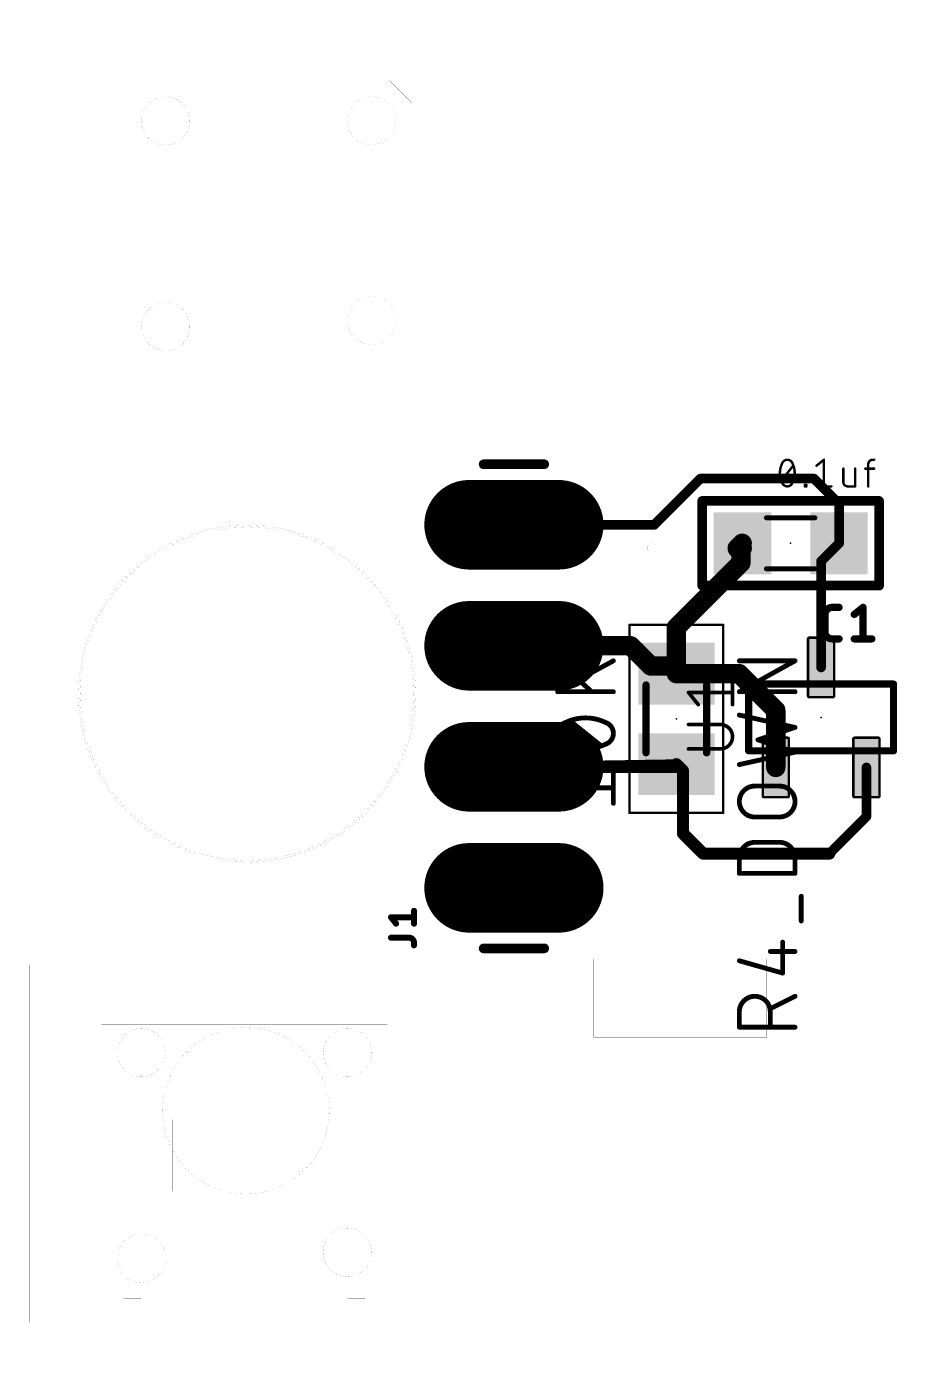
# Model space of a CAD drawing. Extents: x -0.1 to 27.9, y 0.2 to 28.2.
# Drawn here: x 9.27 to 27.88, y 0.21 to 28.22 of the extents above; entities that cross this region are included whole.
import ezdxf

# ---------------------------------------------------------------- set-up
doc = ezdxf.new("R2010")
doc.units = 0
for name, color, linetype in [('1', 12, 'CONTINUOUS'), ('17', 110, 'CONTINUOUS'), ('20', 31, 'CONTINUOUS'), ('21', 253, 'CONTINUOUS'), ('23', 53, 'CONTINUOUS'), ('25', 253, 'CONTINUOUS'), ('27', 253, 'CONTINUOUS'), ('39', 12, 'CONTINUOUS'), ('48', 253, 'CONTINUOUS'), ('51', 253, 'CONTINUOUS')]:
    doc.layers.add(name, color=color, linetype=linetype)

# ---------------------------------------------------------------- blocks, each defined once
blk = doc.blocks.new('RECT')
blk.add_solid([(-0.5, -0.5), (0.5, -0.5), (-0.5, 0.5), (0.5, 0.5)])
blk = doc.blocks.new('LONGP100')
at = {"const_width": 1}
blk.add_lwpolyline([(-0.5, 0), (0.5, 0)], dxfattribs=at)
at = {"const_width": 0.5}
for points in [[(-0.5, 0.25, 1), (-0.5, -0.25)], [(0.5, -0.25, 1), (0.5, 0.25)]]:
    blk.add_lwpolyline(points, format="xyb", dxfattribs=at)
blk = doc.blocks.new('RECT208000X96000R17')
at = {"const_width": 0.051}
blk.add_lwpolyline([(0.6245, -0.249), (0.6245, 0.249, 0.4142), (0.599, 0.2745), (-0.599, 0.2745, 0.4142), (-0.6245, 0.249), (-0.6245, -0.249, 0.4142), (-0.599, -0.2745), (0.599, -0.2745, 0.4142)], format="xyb", close=True, dxfattribs=at)
blk.add_solid([(-0.6118, -0.2618), (0.6118, -0.2618), (-0.6118, 0.2618), (0.6118, 0.2618)])

msp = doc.modelspace()

# ---------------------------------------------------------------- linework, layer by layer
at = {"layer": '1'}
for points, const_width in [([(22.429, 17.766), (23.397, 18.734)], 0.2032), ([(23.397, 18.734), (25.781, 18.734)], 0.2032), ([(25.781, 18.734), (26.305, 18.21)], 0.2032), ([(26.305, 18.21), (26.305, 17.378)], 0.2032), ([(19.485, 17.766), (22.429, 17.766)], 0.2032), ([(24.273, 17.378), (24.168, 17.273)], 0.4064), ([(24.245, 17.245), (24.273, 17.273)], 0.4064), ([(24.245, 16.965), (24.245, 17.245)], 0.4064), ([(24.273, 17.273), (24.273, 17.378)], 0.2032), ([(25.928, 17.001), (26.305, 17.378)], 0.2032), ([(24.245, 16.965), (22.892, 15.612)], 0.4064), ([(25.928, 14.773), (25.928, 17.001)], 0.2032), ([(22.892, 14.642), (22.892, 15.612)], 0.4064), ([(19.485, 15.226), (19.496, 15.226)], 0.4064), ([(19.485, 15.226), (21.935, 15.226)], 0.4064), ([(22.359, 14.802), (21.935, 15.226)], 0.4064), ([(22.883, 14.802), (22.359, 14.802)], 0.4064), ([(22.892, 14.793), (22.883, 14.802)], 0.4064), ([(22.892, 14.793), (22.892, 14.642)], 0.4064), ([(22.892, 14.642), (24.21, 14.642)], 0.4064), ([(24.21, 14.642), (24.978, 13.874)], 0.4064), ([(24.978, 13.874), (24.978, 12.673)], 0.4064), ([(19.485, 12.686), (22.948, 12.686)], 0.254), ([(19.485, 12.686), (22.892, 12.742)], 0.2032), ([(22.892, 12.742), (22.948, 12.686)], 0.254), ([(22.892, 12.742), (23.03, 12.604)], 0.2032), ([(22.948, 12.686), (23.03, 12.604)], 0.254), ([(23.03, 12.604), (23.03, 11.289)], 0.254), ([(26.878, 11.642), (26.878, 12.673)], 0.2032), ([(26.101, 10.865), (26.878, 11.642)], 0.2032), ([(23.03, 11.289), (23.454, 10.865)], 0.254), ([(23.454, 10.865), (26.101, 10.865)], 0.254)]:
    msp.add_lwpolyline(points, dxfattribs=dict(at, const_width=const_width))
for points, const_width in [([(23.397, 18.7848, 1), (23.397, 18.6832)], 0.1016), ([(23.4329, 18.6981, 1), (23.3611, 18.7699)], 0.1016), ([(25.8169, 18.7699, 1), (25.7451, 18.6981)], 0.1016), ([(25.781, 18.6832, 1), (25.781, 18.7848)], 0.1016), ([(26.3558, 18.21, 1), (26.2542, 18.21)], 0.1016), ([(26.2691, 18.1741, 1), (26.3409, 18.2459)], 0.1016), ([(19.485, 17.8168, 1), (19.485, 17.7152)], 0.1016), ([(22.3931, 17.8019, 1), (22.4649, 17.7301)], 0.1016), ([(22.429, 17.7152, 1), (22.429, 17.8168)], 0.1016), ([(24.0962, 17.3448, 1), (24.2398, 17.2012)], 0.2032), ([(24.3466, 17.245, 1), (24.1434, 17.245)], 0.2032), ([(24.1732, 17.3168, 1), (24.3168, 17.1732)], 0.2032), ([(24.3448, 17.3062, 1), (24.2012, 17.4498)], 0.2032), ([(24.3448, 17.2012, 1), (24.2012, 17.3448)], 0.2032), ([(24.3238, 17.378, 1), (24.2222, 17.378)], 0.1016), ([(26.2542, 17.378, 1), (26.3558, 17.378)], 0.1016), ([(26.3409, 17.3421, 1), (26.2691, 17.4139)], 0.1016), ([(24.3168, 16.8932, 1), (24.1732, 17.0368)], 0.2032), ([(24.2222, 17.273, 1), (24.3238, 17.273)], 0.1016), ([(25.9788, 17.001, 1), (25.8772, 17.001)], 0.1016), ([(25.8921, 17.0369, 1), (25.9639, 16.9651)], 0.1016), ([(24.1434, 16.965, 1), (24.3466, 16.965)], 0.2032), ([(22.9936, 15.612, 1), (22.7904, 15.612)], 0.2032), ([(22.8202, 15.6838, 1), (22.9638, 15.5402)], 0.2032), ([(19.485, 15.3276, 1), (19.485, 15.1244)], 0.2032), ([(19.485, 15.3276, 1), (19.485, 15.1244)], 0.2032), ([(19.496, 15.1244, 1), (19.496, 15.3276)], 0.2032), ([(22.0068, 15.2978, 1), (21.8632, 15.1542)], 0.2032), ([(21.935, 15.1244, 1), (21.935, 15.3276)], 0.2032), ([(22.359, 14.9036, 1), (22.359, 14.7004)], 0.2032), ([(22.2872, 14.7302, 1), (22.4308, 14.8738)], 0.2032), ([(22.9548, 14.8738, 1), (22.8112, 14.7302)], 0.2032), ([(22.9936, 14.793, 1), (22.7904, 14.793)], 0.2032), ([(22.8202, 14.7212, 1), (22.9638, 14.8648)], 0.2032), ([(22.883, 14.7004, 1), (22.883, 14.9036)], 0.2032), ([(22.892, 14.7436, 1), (22.892, 14.5404)], 0.2032), ([(22.7904, 14.642, 1), (22.9936, 14.642)], 0.2032), ([(22.7904, 14.642, 1), (22.9936, 14.642)], 0.2032), ([(24.2818, 14.7138, 1), (24.1382, 14.5702)], 0.2032), ([(24.21, 14.5404, 1), (24.21, 14.7436)], 0.2032), ([(25.8772, 14.773, 1), (25.9788, 14.773)], 0.1016), ([(25.0796, 13.874, 1), (24.8764, 13.874)], 0.2032), ([(24.9062, 13.8022, 1), (25.0498, 13.9458)], 0.2032), ([(19.485, 12.7495, 1), (19.485, 12.6225)], 0.127), ([(19.4842, 12.7368, 1), (19.4858, 12.6352)], 0.1016), ([(22.9369, 12.7869, 1), (22.8471, 12.6971)], 0.127), ([(22.9279, 12.7779, 1), (22.8561, 12.7061)], 0.1016), ([(22.9929, 12.7309, 1), (22.9031, 12.6411)], 0.127), ([(22.9031, 12.6411, 1), (22.9929, 12.7309)], 0.127), ([(22.8928, 12.6912, 1), (22.8912, 12.7928)], 0.1016), ([(22.948, 12.6225, 1), (22.948, 12.7495)], 0.127), ([(23.0935, 12.604, 1), (22.9665, 12.604)], 0.127), ([(22.9851, 12.5591, 1), (23.0749, 12.6489)], 0.127), ([(22.9941, 12.5681, 1), (23.0659, 12.6399)], 0.1016), ([(24.8764, 12.673, 1), (25.0796, 12.673)], 0.2032), ([(26.9288, 12.673, 1), (26.8272, 12.673)], 0.1016), ([(26.8272, 11.642, 1), (26.9288, 11.642)], 0.1016), ([(26.9139, 11.6061, 1), (26.8421, 11.6779)], 0.1016), ([(23.0749, 11.3339, 1), (22.9851, 11.2441)], 0.127), ([(22.9665, 11.289, 1), (23.0935, 11.289)], 0.127), ([(23.454, 10.9285, 1), (23.454, 10.8015)], 0.127), ([(23.4091, 10.8201, 1), (23.4989, 10.9099)], 0.127), ([(26.0651, 10.9009, 1), (26.1369, 10.8291)], 0.1016), ([(26.101, 10.8015, 1), (26.101, 10.9285)], 0.127)]:
    msp.add_lwpolyline(points, format="xyb", dxfattribs=dict(at, const_width=const_width))
at = {"layer": '20', "const_width": 0.001}
for points in [[(-0.139, 28.219), (27.882, 28.219)], [(27.882, 28.219), (27.882, 0.21)], [(27.882, 0.21), (-0.139, 0.21)]]:
    msp.add_lwpolyline(points, dxfattribs=at)
at = {"layer": '20', "const_width": 0.0005}
for points in [[(27.8823, 28.219, 1), (27.8818, 28.219)], [(27.882, 28.2188, 1), (27.882, 28.2193)], [(27.8818, 0.21, 1), (27.8823, 0.21)], [(27.882, 0.2098, 1), (27.882, 0.2103)]]:
    msp.add_lwpolyline(points, format="xyb", dxfattribs=at)
at = {"layer": '21'}
for points, const_width in [([(18.85, 19.036), (20.12, 19.036)], 0.2032), ([(23.4348, 16.489), (23.4348, 18.267)], 0.2032), ([(23.4348, 18.267), (27.1432, 18.267)], 0.2032), ([(27.1432, 18.267), (27.1432, 16.489)], 0.2032), ([(27.1432, 16.489), (23.4348, 16.489)], 0.2032), ([(24.408, 13.698), (24.408, 14.423)], 0.15), ([(25.253, 14.423), (24.408, 14.423)], 0.15), ([(27.448, 14.423), (26.603, 14.423)], 0.15), ([(27.448, 13.698), (27.448, 14.423)], 0.15), ([(26.203, 13.023), (25.653, 13.023)], 0.15), ([(18.85, 8.876), (20.12, 8.876)], 0.2032)]:
    msp.add_lwpolyline(points, dxfattribs=dict(at, const_width=const_width))
for points, const_width in [([(18.85, 19.0868, 1), (18.85, 18.9852)], 0.1016), ([(20.12, 18.9852, 1), (20.12, 19.0868)], 0.1016), ([(23.4856, 18.267, 1), (23.384, 18.267)], 0.1016), ([(23.4348, 18.3178, 1), (23.4348, 18.2162)], 0.1016), ([(27.194, 18.267, 1), (27.0924, 18.267)], 0.1016), ([(27.1432, 18.2162, 1), (27.1432, 18.3178)], 0.1016), ([(23.4348, 16.5398, 1), (23.4348, 16.4382)], 0.1016), ([(23.384, 16.489, 1), (23.4856, 16.489)], 0.1016), ([(27.0924, 16.489, 1), (27.194, 16.489)], 0.1016), ([(27.1432, 16.4382, 1), (27.1432, 16.5398)], 0.1016), ([(24.4455, 14.423, 1), (24.3705, 14.423)], 0.075), ([(24.408, 14.4605, 1), (24.408, 14.3855)], 0.075), ([(25.253, 14.3855, 1), (25.253, 14.4605)], 0.075), ([(26.603, 14.4605, 1), (26.603, 14.3855)], 0.075), ([(27.4855, 14.423, 1), (27.4105, 14.423)], 0.075), ([(27.448, 14.3855, 1), (27.448, 14.4605)], 0.075), ([(24.3705, 13.698, 1), (24.4455, 13.698)], 0.075), ([(27.4105, 13.698, 1), (27.4855, 13.698)], 0.075), ([(25.653, 13.0605, 1), (25.653, 12.9855)], 0.075), ([(26.203, 12.9855, 1), (26.203, 13.0605)], 0.075), ([(18.85, 8.9268, 1), (18.85, 8.8252)], 0.1016), ([(20.12, 8.8252, 1), (20.12, 8.9268)], 0.1016)]:
    msp.add_lwpolyline(points, format="xyb", dxfattribs=dict(at, const_width=const_width))
at = {"layer": '23'}
for p in [(25.289, 17.378), (22.892, 13.692), (25.928, 13.723), (19.485, 10.146)]:
    msp.add_point(p, dxfattribs=at)
at = {"layer": '25'}
for points, const_width in [([(26.1575, 16.0318, 0.4142), (26.0108, 15.885)], 0.1524), ([(26.1575, 16.0699, 1), (26.1575, 15.9937)], 0.0762), ([(26.1575, 15.9937, 1), (26.1575, 16.0699)], 0.0762), ([(26.3043, 15.9937, 1), (26.3043, 16.0699)], 0.0762), ([(26.8455, 16.0318, 1), (26.7693, 16.0318)], 0.0762), ([(26.8312, 16.002, 1), (26.7836, 16.0616)], 0.0762), ([(26.0489, 15.885, 1), (25.9727, 15.885)], 0.0762), ([(25.9727, 15.885, 1), (26.0489, 15.885)], 0.0762), ([(26.6001, 15.9148, 1), (26.6477, 15.8553)], 0.0762), ([(26.0108, 15.5182, 0.4142), (26.1575, 15.3714)], 0.1524), ([(26.0489, 15.5182, 1), (25.9727, 15.5182)], 0.0762), ([(25.9727, 15.5182, 1), (26.0489, 15.5182)], 0.0762), ([(26.1575, 15.4095, 1), (26.1575, 15.3333)], 0.0762), ([(26.1575, 15.3333, 1), (26.1575, 15.4095)], 0.0762), ([(26.3043, 15.3333, 1), (26.3043, 15.4095)], 0.0762), ([(26.6239, 15.4095, 1), (26.6239, 15.3333)], 0.0762), ([(26.7693, 15.3714, 1), (26.8455, 15.3714)], 0.0762), ([(26.9908, 15.3333, 1), (26.9908, 15.4095)], 0.0762), ([(24.2128, 14.9366, 1), (24.2128, 14.8858)], 0.0508), ([(25.3935, 14.889, 1), (25.3689, 14.9334)], 0.0508), ([(25.3812, 14.8858, 1), (25.3812, 14.9366)], 0.0508), ([(23.161, 14.2596, 1), (23.1312, 14.2358)], 0.0381), ([(23.1461, 14.2668, 1), (23.1461, 14.2287)], 0.0381), ([(24.089, 14.5043, 1), (24.0509, 14.5043)], 0.0381), ([(24.0699, 14.2287, 1), (24.0699, 14.2668)], 0.0381), ([(24.2128, 14.2875, 1), (24.2128, 14.2367)], 0.0508), ([(24.2005, 14.2843, 1), (24.2251, 14.2399)], 0.0508), ([(25.3812, 14.2367, 1), (25.3812, 14.2875)], 0.0508), ([(23.3365, 13.9792, 1), (23.3663, 14.003)], 0.0381), ([(24.0509, 13.9911, 1), (24.089, 13.9911)], 0.0381), ([(24.2183, 13.7972, 1), (24.2073, 13.7476)], 0.0508), ([(23.1461, 13.5934, 1), (23.1461, 13.5553)], 0.0381), ([(23.8133, 13.5934, 1), (23.8133, 13.5553)], 0.0381), ([(23.8133, 13.0611, 1), (23.8133, 13.5743)], 0.0762), ([(23.8133, 13.5553, 1), (23.8133, 13.5934)], 0.0381), ([(25.3892, 13.4887, 1), (25.3732, 13.5369)], 0.0508), ([(25.3757, 13.488, 1), (25.3867, 13.5376)], 0.0508), ([(24.6103, 13.2772, 1), (24.5942, 13.2291)], 0.0508), ([(24.5942, 13.2772, 1), (24.6103, 13.2291)], 0.0508), ([(23.1461, 13.0802, 1), (23.1461, 13.0421)], 0.0381), ([(23.8133, 13.0802, 1), (23.8133, 13.0421)], 0.0381), ([(23.8133, 13.0421, 1), (23.8133, 13.0802)], 0.0381), ([(25.3732, 12.9694, 1), (25.3892, 13.0176)], 0.0508), ([(25.3867, 12.9687, 1), (25.3757, 13.0183)], 0.0508), ([(24.2073, 12.7587, 1), (24.2183, 12.7091)], 0.0508), ([(24.5374, 12.2823, 1), (24.5374, 11.6332)], 0.1016), ([(24.5374, 12.3077, 1), (24.5374, 12.2569)], 0.0508), ([(24.5374, 12.2569, 1), (24.5374, 12.3077)], 0.0508), ([(25.0566, 11.6332, 1), (25.0566, 12.2823)], 0.1016), ([(25.0566, 12.3077, 1), (25.0566, 12.2569)], 0.0508), ([(25.0566, 12.2569, 1), (25.0566, 12.3077)], 0.0508), ([(24.5374, 11.6586, 1), (24.5374, 11.6078)], 0.0508), ([(24.5374, 11.6078, 1), (24.5374, 11.6586)], 0.0508), ([(25.0566, 11.6586, 1), (25.0566, 11.6078)], 0.0508), ([(25.0566, 11.6078, 1), (25.0566, 11.6586)], 0.0508), ([(24.5374, 11.1012, 0.4142), (24.2128, 10.7767)], 0.1016), ([(24.5374, 11.1266, 1), (24.5374, 11.0758)], 0.0508), ([(24.5374, 11.0758, 1), (24.5374, 11.1266)], 0.0508), ([(25.3812, 10.7767, 0.4142), (25.0566, 11.1012)], 0.1016), ([(25.0566, 11.1266, 1), (25.0566, 11.0758)], 0.0508), ([(25.0566, 11.0758, 1), (25.0566, 11.1266)], 0.0508), ([(24.2382, 10.7767, 1), (24.1874, 10.7767)], 0.0508), ([(24.1874, 10.7767, 1), (24.2382, 10.7767)], 0.0508), ([(25.4066, 10.7767, 1), (25.3558, 10.7767)], 0.0508), ([(25.3558, 10.7767, 1), (25.4066, 10.7766)], 0.0508), ([(24.2128, 10.4775, 1), (24.2128, 10.4267)], 0.0508), ([(24.1874, 10.4521, 1), (24.2382, 10.4521)], 0.0508), ([(25.3558, 10.4521, 1), (25.4066, 10.4521)], 0.0508), ([(25.3812, 10.4267, 1), (25.3812, 10.4775)], 0.0508), ([(25.5364, 9.9695, 1), (25.4856, 9.9695)], 0.0508), ([(16.9069, 9.561, 1), (16.9069, 9.4975)], 0.0635), ([(16.9317, 9.549, 1), (16.8821, 9.5094)], 0.0635), ([(17.4213, 9.6633, 1), (17.3578, 9.6633)], 0.0635), ([(17.3895, 9.4975, 1), (17.3895, 9.561)], 0.0635), ([(16.9894, 9.3753, 1), (17.0389, 9.415)], 0.0635), ([(17.3578, 9.3952, 1), (17.4213, 9.3952)], 0.0635), ([(25.4856, 9.4502, 1), (25.5364, 9.4502)], 0.0508), ([(16.9069, 9.1321, 1), (16.9069, 9.0686)], 0.0635), ([(17.3895, 8.9931, 0.4142), (17.2823, 9.1004)], 0.127), ([(17.2823, 9.1321, 1), (17.2823, 9.0686)], 0.0635), ([(17.2823, 9.0686, 1), (17.2823, 9.1321)], 0.0635), ([(17.4213, 8.9931, 1), (17.3578, 8.9931)], 0.0635), ([(17.3578, 8.9931, 1), (17.4213, 8.9931)], 0.0635), ([(17.3578, 8.9395, 1), (17.4213, 8.9395)], 0.0635), ([(25.147, 9.0057, 1), (25.0962, 9.0057)], 0.0508), ([(24.8619, 8.8364, 1), (24.8619, 8.7856)], 0.0508), ([(25.3812, 8.7856, 1), (25.3812, 8.8364)], 0.0508), ([(24.2198, 8.6407, 1), (24.2058, 8.5918)], 0.0508), ([(25.1146, 8.3322, 1), (25.1285, 8.381)], 0.0508), ([(25.0962, 8.3566, 1), (25.147, 8.3566)], 0.0508), ([(24.8619, 7.5455, 1), (24.2128, 7.5455)], 0.1016), ([(25.3926, 7.8474, 1), (25.3698, 7.8928)], 0.0508), ([(24.2382, 7.5455, 1), (24.1874, 7.5455)], 0.0508), ([(24.1874, 7.5455, 1), (24.2382, 7.5455)], 0.0508), ([(24.8873, 7.5455, 1), (24.8365, 7.5455)], 0.0508), ([(24.8365, 7.5455, 1), (24.8873, 7.5455)], 0.0508), ([(24.8506, 7.6331, 1), (24.8733, 7.5877)], 0.0508), ([(24.2128, 7.2464, 1), (24.2128, 7.1956)], 0.0508), ([(24.1874, 7.221, 1), (24.2382, 7.221)], 0.0508), ([(24.8365, 7.221, 1), (24.8873, 7.221)], 0.0508), ([(25.3812, 7.1956, 1), (25.3812, 7.2464)], 0.0508)]:
    msp.add_lwpolyline(points, format="xyb", dxfattribs=dict(at, const_width=const_width))
for points, const_width in [([(26.1575, 16.0318), (26.3043, 16.0318)], 0.1524), ([(26.6239, 15.885), (26.8074, 16.0318)], 0.1524), ([(26.8074, 16.0318), (26.8074, 15.3714)], 0.1524), ([(26.0108, 15.5182), (26.0108, 15.885)], 0.1524), ([(26.3043, 15.3714), (26.1575, 15.3714)], 0.1524), ([(26.6239, 15.3714), (26.9908, 15.3714)], 0.1524), ([(24.2128, 14.2621), (25.3812, 14.9112)], 0.1016), ([(25.3812, 14.9112), (24.2128, 14.9112)], 0.1016), ([(23.3514, 13.9911), (23.1461, 14.2477)], 0.0762), ([(23.1461, 14.2477), (24.0699, 14.2477)], 0.0762), ([(24.0699, 13.9911), (24.0699, 14.5043)], 0.0762), ([(25.3812, 14.2621), (24.2128, 14.2621)], 0.1016), ([(25.3812, 13.5128), (24.2128, 13.7724)], 0.1016), ([(23.8133, 13.5743), (23.1461, 13.5743)], 0.0762), ([(24.6023, 13.2531), (25.3812, 13.5128)], 0.1016), ([(25.3812, 12.9935), (24.6023, 13.2531)], 0.1016), ([(23.1461, 13.0611), (23.8133, 13.0611)], 0.0762), ([(24.2128, 12.7339), (25.3812, 12.9935)], 0.1016), ([(24.5374, 12.2823), (25.0566, 12.2823)], 0.1016), ([(25.0566, 11.6332), (24.5374, 11.6332)], 0.1016), ([(24.5374, 11.1012), (25.0566, 11.1012)], 0.1016), ([(24.2128, 10.4521), (24.2128, 10.7767)], 0.1016), ([(25.3812, 10.7767), (25.3812, 10.4521)], 0.1016), ([(25.3812, 10.4521), (24.2128, 10.4521)], 0.1016), ([(25.511, 9.4502), (25.511, 9.9695)], 0.1016), ([(17.0141, 9.3952), (16.9069, 9.5292)], 0.127), ([(16.9069, 9.5292), (17.3895, 9.5292)], 0.127), ([(17.3895, 9.3952), (17.3895, 9.6633)], 0.127), ([(16.9069, 9.1004), (17.2823, 9.1004)], 0.127), ([(17.3895, 8.9931), (17.3895, 8.9395)], 0.127), ([(25.1216, 8.3566), (25.1216, 9.0057)], 0.1016), ([(24.8619, 8.811), (25.3812, 8.811)], 0.1016), ([(24.2128, 8.6162), (25.1216, 8.3566)], 0.1016), ([(25.3812, 7.8701), (24.8619, 7.6104)], 0.1016), ([(24.2128, 7.221), (24.2128, 7.5455)], 0.1016), ([(24.8619, 7.5455), (24.8619, 7.221)], 0.1016), ([(25.3812, 7.221), (24.2128, 7.221)], 0.1016)]:
    msp.add_lwpolyline(points, dxfattribs=dict(at, const_width=const_width))
at = {"layer": '27'}
for points, const_width in [([(25.1108, 19.053, 0.1139), (25.0642, 18.8512)], 0.0508), ([(25.2195, 19.1306, 0.3205), (25.1108, 19.053)], 0.0508), ([(25.0988, 19.0571, 1), (25.1228, 19.0489)], 0.0254), ([(25.1222, 19.0474, 1), (25.0994, 19.0586)], 0.0254), ([(25.3281, 19.053, 0.3205), (25.2195, 19.1306)], 0.0508), ([(25.2195, 19.1433, 1), (25.2195, 19.1179)], 0.0254), ([(25.2195, 19.1179, 1), (25.2195, 19.1433)], 0.0254), ([(25.3747, 18.8512, 0.1139), (25.3281, 19.053)], 0.0508), ([(25.3395, 19.0586, 1), (25.3167, 19.0474)], 0.0254), ([(25.3161, 19.0489, 1), (25.3401, 19.0571)], 0.0254), ([(26.0002, 19.1306, 1), (25.9748, 19.1306)], 0.0254), ([(25.9955, 19.1207, 1), (25.9796, 19.1405)], 0.0254), ([(27.0106, 19.1306, 0.4142), (26.9174, 19.0375)], 0.0508), ([(26.9301, 19.0375, 1), (26.9047, 19.0375)], 0.0254), ([(26.9047, 19.0375, 1), (26.9301, 19.0375)], 0.0254), ([(27.0106, 19.1433, 1), (27.0106, 19.1179)], 0.0254), ([(27.0106, 19.1179, 1), (27.0106, 19.1433)], 0.0254), ([(27.0416, 19.1179, 1), (27.0416, 19.1433)], 0.0254), ([(25.0642, 18.8512, 0.1139), (25.1108, 18.6494)], 0.0508), ([(25.0769, 18.8512, 1), (25.0515, 18.8512)], 0.0254), ([(25.0515, 18.8512, 1), (25.0769, 18.8512)], 0.0254), ([(25.3281, 18.6494, 0.1139), (25.3747, 18.8512)], 0.0508), ([(25.3535, 18.9985, 1), (25.3337, 19.0144)], 0.0254), ([(25.3874, 18.8512, 1), (25.362, 18.8512)], 0.0254), ([(25.362, 18.8512, 1), (25.3874, 18.8512)], 0.0254), ([(25.8244, 19.0163, 1), (25.8403, 18.9965)], 0.0254), ([(26.4064, 18.9443, 1), (26.381, 18.9443)], 0.0254), ([(26.6548, 18.9443, 1), (26.6294, 18.9443)], 0.0254), ([(26.8553, 18.957, 1), (26.8553, 18.9316)], 0.0254), ([(27.0416, 18.9316, 1), (27.0416, 18.957)], 0.0254), ([(25.0854, 18.7039, 1), (25.1052, 18.688)], 0.0254), ([(25.1108, 18.6494, 0.3205), (25.2195, 18.5718)], 0.0508), ([(25.1228, 18.6535, 1), (25.0988, 18.6453)], 0.0254), ([(25.0994, 18.6438, 1), (25.1222, 18.655)], 0.0254), ([(25.2195, 18.5718, 0.3205), (25.3281, 18.6494)], 0.0508), ([(25.2195, 18.5845, 1), (25.2195, 18.5591)], 0.0254), ([(25.2195, 18.5591, 1), (25.2195, 18.5845)], 0.0254), ([(25.3167, 18.655, 1), (25.3395, 18.6438)], 0.0254), ([(25.3401, 18.6453, 1), (25.3161, 18.6535)], 0.0254), ([(25.6007, 18.6028, 1), (25.5753, 18.6028)], 0.0254), ([(25.588, 18.6155, 1), (25.588, 18.5901)], 0.0254), ([(25.588, 18.5845, 1), (25.588, 18.5591)], 0.0254), ([(25.5753, 18.5718, 1), (25.6007, 18.5718)], 0.0254), ([(25.6317, 18.6028, 1), (25.6063, 18.6028)], 0.0254), ([(25.6063, 18.5718, 1), (25.6317, 18.5718)], 0.0254), ([(25.619, 18.5901, 1), (25.619, 18.6155)], 0.0254), ([(25.619, 18.5591, 1), (25.619, 18.5845)], 0.0254), ([(25.8323, 18.5845, 1), (25.8323, 18.5591)], 0.0254), ([(25.9748, 18.5718, 1), (26.0002, 18.5718)], 0.0254), ([(26.1428, 18.5591, 1), (26.1428, 18.5845)], 0.0254), ([(26.3937, 18.6649, 0.4142), (26.4868, 18.5718)], 0.0508), ([(26.4064, 18.6649, 1), (26.381, 18.6649)], 0.0254), ([(26.381, 18.6649, 1), (26.4064, 18.6649)], 0.0254), ([(26.4868, 18.5845, 1), (26.4868, 18.5591)], 0.0254), ([(26.4868, 18.5591, 1), (26.4868, 18.5845)], 0.0254), ([(26.6294, 18.5718, 1), (26.6548, 18.5718)], 0.0254), ([(26.6421, 18.5591, 1), (26.6421, 18.5845)], 0.0254), ([(26.9047, 18.5718, 1), (26.9301, 18.5718)], 0.0254), ([(20.4199, 14.93, 1), (20.3857, 14.8924)], 0.0508), ([(21.5834, 14.8889, 1), (21.559, 14.9335)], 0.0508), ([(20.845, 14.544, 1), (20.8693, 14.4994)], 0.0508), ([(20.4028, 14.2875, 1), (20.4028, 14.2367)], 0.0508), ([(21.0997, 14.2433, 1), (21.1339, 14.2809)], 0.0508), ([(21.5712, 14.2367, 1), (21.5712, 14.2875)], 0.0508), ([(20.987, 13.7132, 0.1139), (20.5651, 13.6158)], 0.1016), ([(21.4089, 13.6158, 0.1139), (20.987, 13.7132)], 0.1016), ([(20.987, 13.7386, 1), (20.987, 13.6878)], 0.0508), ([(20.987, 13.6878, 1), (20.987, 13.7386)], 0.0508), ([(20.5651, 13.6158, 0.3205), (20.4028, 13.3886)], 0.1016), ([(20.5539, 13.6386, 1), (20.5762, 13.593)], 0.0508), ([(20.5733, 13.5918, 1), (20.5568, 13.6398)], 0.0508), ([(20.6783, 13.6681, 1), (20.6466, 13.6284)], 0.0508), ([(21.5712, 13.3886, 0.3205), (21.4089, 13.6158)], 0.1016), ([(21.4172, 13.6398, 1), (21.4007, 13.5918)], 0.0508), ([(21.3978, 13.593, 1), (21.4201, 13.6386)], 0.0508), ([(20.4028, 13.3886, 0.3205), (20.5651, 13.1614)], 0.1016), ([(20.4282, 13.3886, 1), (20.3774, 13.3886)], 0.0508), ([(20.3774, 13.3886, 1), (20.4282, 13.3886)], 0.0508), ([(20.5762, 13.1843, 1), (20.5539, 13.1386)], 0.0508), ([(20.5651, 13.1614, 0.1139), (20.987, 13.0641)], 0.1016), ([(20.5568, 13.1374, 1), (20.5733, 13.1855)], 0.0508), ([(20.987, 13.0641, 0.1139), (21.4089, 13.1614)], 0.1016), ([(21.2957, 13.1091, 1), (21.3274, 13.1488)], 0.0508), ([(21.4089, 13.1614, 0.3205), (21.5712, 13.3886)], 0.1016), ([(21.4007, 13.1855, 1), (21.4172, 13.1374)], 0.0508), ([(21.4201, 13.1386, 1), (21.3978, 13.1843)], 0.0508), ([(21.5966, 13.3886, 1), (21.5458, 13.3886)], 0.0508), ([(21.5458, 13.3886, 1), (21.5966, 13.3886)], 0.0508), ([(20.987, 13.0895, 1), (20.987, 13.0387)], 0.0508), ([(20.987, 13.0387, 1), (20.987, 13.0895)], 0.0508), ([(21.5966, 12.5702, 1), (21.5458, 12.5702)], 0.0508), ([(20.4226, 12.2615, 1), (20.383, 12.2297)], 0.0508), ([(20.4028, 12.271, 1), (20.4028, 12.2202)], 0.0508), ([(21.5712, 12.2202, 1), (21.5712, 12.271)], 0.0508), ([(20.6426, 11.9052, 1), (20.6823, 11.9369)], 0.0508), ([(21.5458, 11.9211, 1), (21.5966, 11.9211)], 0.0508)]:
    msp.add_lwpolyline(points, format="xyb", dxfattribs=dict(at, const_width=const_width))
for points, const_width in [([(25.8323, 19.0064), (25.9875, 19.1306)], 0.0508), ([(25.9875, 19.1306), (25.9875, 18.5718)], 0.0508), ([(26.9174, 18.5718), (26.9174, 19.0375)], 0.0508), ([(27.0106, 19.1306), (27.0416, 19.1306)], 0.0508), ([(25.0953, 18.696), (25.3436, 19.0064)], 0.0508), ([(26.3937, 18.9443), (26.3937, 18.6649)], 0.0508), ([(26.6421, 18.5718), (26.6421, 18.9443)], 0.0508), ([(26.8553, 18.9443), (27.0416, 18.9443)], 0.0508), ([(25.588, 18.5718), (25.588, 18.6028)], 0.0508), ([(25.588, 18.6028), (25.619, 18.6028)], 0.0508), ([(25.619, 18.5718), (25.588, 18.5718)], 0.0508), ([(25.619, 18.6028), (25.619, 18.5718)], 0.0508), ([(25.8323, 18.5718), (26.1428, 18.5718)], 0.0508), ([(26.4868, 18.5718), (26.6421, 18.5718)], 0.0508), ([(20.4028, 14.9112), (21.1168, 14.2621)], 0.1016), ([(21.5712, 14.9112), (20.8572, 14.5217)], 0.1016), ([(21.5712, 14.2621), (20.4028, 14.2621)], 0.1016), ([(21.3116, 13.129), (20.6624, 13.6483)], 0.1016), ([(21.5712, 11.9211), (21.5712, 12.5702)], 0.1016), ([(20.6624, 11.9211), (20.4028, 12.2456)], 0.1016), ([(20.4028, 12.2456), (21.5712, 12.2456)], 0.1016)]:
    msp.add_lwpolyline(points, dxfattribs=dict(at, const_width=const_width))
at = {"layer": '39', "const_width": 0.0508}
for points in [[(23.4747, 16.5537), (23.4747, 18.2023)], [(23.4747, 18.2023), (27.1033, 18.2023)], [(27.1033, 18.2023), (27.1033, 16.5537)], [(27.1033, 16.5537), (23.4747, 16.5537)], [(21.909, 11.719), (21.909, 15.665)], [(21.909, 15.665), (23.875, 15.665)], [(23.875, 15.665), (23.875, 11.719)], [(23.875, 11.719), (21.909, 11.719)]]:
    msp.add_lwpolyline(points, dxfattribs=at)
at = {"layer": '39', "const_width": 0.0254}
for points in [[(23.4874, 18.2023, 1), (23.462, 18.2023)], [(23.4747, 18.215, 1), (23.4747, 18.1896)], [(27.116, 18.2023, 1), (27.0906, 18.2023)], [(27.1033, 18.1896, 1), (27.1033, 18.215)], [(23.4747, 16.5664, 1), (23.4747, 16.541)], [(23.462, 16.5537, 1), (23.4874, 16.5537)], [(27.0906, 16.5537, 1), (27.116, 16.5537)], [(27.1033, 16.541, 1), (27.1033, 16.5664)], [(21.9217, 15.665, 1), (21.8963, 15.665)], [(21.909, 15.6777, 1), (21.909, 15.6523)], [(23.8877, 15.665, 1), (23.8623, 15.665)], [(23.875, 15.6523, 1), (23.875, 15.6777)], [(21.909, 11.7317, 1), (21.909, 11.7063)], [(21.8963, 11.719, 1), (21.9217, 11.719)], [(23.8623, 11.719, 1), (23.8877, 11.719)], [(23.875, 11.7063, 1), (23.875, 11.7317)]]:
    msp.add_lwpolyline(points, format="xyb", dxfattribs=at)
at = {"layer": '48'}
for points, const_width in [([(9.839, 28.0863, 1), (9.839, 28.0858)], 0.0005), ([(9.8392, 28.086, 1), (9.8388, 28.086)], 0.0005), ([(18.8393, 28.086, 1), (18.8388, 28.086)], 0.0005), ([(18.839, 28.0858, 1), (18.839, 28.0863)], 0.0005), ([(11.591, 26.9163, 1), (11.591, 26.9157)], 0.0005), ([(11.5913, 26.916, 1), (11.5908, 26.916)], 0.0005), ([(11.799, 27.0863, 1), (11.799, 27.0858)], 0.0005), ([(11.7992, 27.0858, 1), (11.7988, 27.0862)], 0.0005), ([(12.18, 27.0858, 1), (12.18, 27.0863)], 0.0005), ([(16.498, 27.0863, 1), (16.498, 27.0858)], 0.0005), ([(16.8792, 27.0862, 1), (16.8788, 27.0858)], 0.0005), ([(16.879, 27.0858, 1), (16.879, 27.0863)], 0.0005), ([(17.5913, 26.916, 1), (17.5907, 26.916)], 0.0005), ([(17.591, 26.9157, 1), (17.591, 26.9163)], 0.0005), ([(11.3388, 26.6262, 1), (11.3392, 26.6258)], 0.0005), ([(11.3392, 26.626, 1), (11.3388, 26.626)], 0.0005), ([(12.18, 25.737, 1), (12.18, 26.753, 1), (12.18, 25.737)], 0.001), ([(16.498, 25.737, 1), (16.498, 26.753, 1), (16.498, 25.737)], 0.001), ([(17.3393, 26.626, 1), (17.3388, 26.626)], 0.0005), ([(17.3388, 26.6258, 1), (17.3392, 26.6262)], 0.0005), ([(11.3388, 25.102, 1), (11.3392, 25.102)], 0.0005), ([(17.3388, 25.102, 1), (17.3393, 25.102)], 0.0005), ([(13.091, 24.9163, 1), (13.091, 24.9157)], 0.0005), ([(13.0913, 24.916, 1), (13.0908, 24.916)], 0.0005), ([(16.0913, 24.916, 1), (16.0907, 24.916)], 0.0005), ([(16.091, 24.9157, 1), (16.091, 24.9163)], 0.0005), ([(13.091, 23.4163, 1), (13.091, 23.4157)], 0.0005), ([(13.0908, 23.416, 1), (13.0913, 23.416)], 0.0005), ([(16.0907, 23.416, 1), (16.0913, 23.416)], 0.0005), ([(16.091, 23.4157, 1), (16.091, 23.4163)], 0.0005), ([(11.3392, 23.07, 1), (11.3388, 23.07)], 0.0005), ([(17.3393, 23.07, 1), (17.3388, 23.07)], 0.0005), ([(12.18, 21.419, 1), (12.18, 22.435, 1), (12.18, 21.419)], 0.001), ([(16.498, 21.546, 1), (16.498, 22.562, 1), (16.498, 21.546)], 0.001), ([(11.3392, 21.5462, 1), (11.3388, 21.5458)], 0.0005), ([(11.3388, 21.546, 1), (11.3392, 21.546)], 0.0005), ([(11.591, 21.4163, 1), (11.591, 21.4157)], 0.0005), ([(11.5908, 21.416, 1), (11.5913, 21.416)], 0.0005), ([(17.3392, 21.5458, 1), (17.3388, 21.5462)], 0.0005), ([(17.3388, 21.546, 1), (17.3393, 21.546)], 0.0005), ([(17.5907, 21.416, 1), (17.5913, 21.416)], 0.0005), ([(17.591, 21.4157, 1), (17.591, 21.4163)], 0.0005), ([(21.307, 21.2963, 1), (21.3064, 21.2963)], 0.0005), ([(21.3067, 21.2966, 1), (21.3067, 21.2961)], 0.0005), ([(24.9356, 21.2963, 1), (24.9351, 21.2963)], 0.0005), ([(24.9353, 21.2961, 1), (24.9353, 21.2966)], 0.0005), ([(11.799, 21.0863, 1), (11.799, 21.0858)], 0.0005), ([(11.7988, 21.0858, 1), (11.7992, 21.0862)], 0.0005), ([(12.18, 21.0858, 1), (12.18, 21.0863)], 0.0005), ([(16.498, 21.0863, 1), (16.498, 21.0858)], 0.0005), ([(16.8788, 21.0862, 1), (16.8792, 21.0858)], 0.0005), ([(16.879, 21.0858, 1), (16.879, 21.0863)], 0.0005), ([(22.611, 21.0073, 1), (22.611, 21.0068)], 0.0005), ([(23.631, 21.0068, 1), (23.631, 21.0073)], 0.0005), ([(9.839, 20.5863, 1), (9.839, 20.5858)], 0.0005), ([(9.8388, 20.586, 1), (9.8392, 20.586)], 0.0005), ([(18.8388, 20.586, 1), (18.8393, 20.586)], 0.0005), ([(18.839, 20.5858, 1), (18.839, 20.5863)], 0.0005), ([(22.611, 19.9373, 1), (22.611, 19.9367)], 0.0005), ([(23.631, 19.9367, 1), (23.631, 19.9373)], 0.0005), ([(21.3067, 19.648, 1), (21.3067, 19.6474)], 0.0005), ([(21.3064, 19.6477, 1), (21.307, 19.6477)], 0.0005), ([(24.9351, 19.6477, 1), (24.9356, 19.6477)], 0.0005), ([(24.9353, 19.6474, 1), (24.9353, 19.648)], 0.0005), ([(19.4444, 16.871, 1), (19.4444, 18.7026, 1), (19.4444, 16.871)], 0.001), ([(22.9563, 18.004, 1), (22.9557, 18.004)], 0.0005), ([(22.956, 18.0043, 1), (22.956, 18.0038)], 0.0005), ([(24.353, 18.0038, 1), (24.353, 18.0043)], 0.0005), ([(13.887, 10.681, 1), (13.887, 17.761, 1), (13.887, 10.681)], 0.001), ([(13.887, 10.721, 1), (13.887, 17.721, 1), (13.887, 10.721)], 0.001), ([(13.887, 10.721, 1), (13.887, 17.721, 1), (13.887, 10.721)], 0.001), ([(13.887, 10.721, 1), (13.887, 17.721, 1), (13.887, 10.721)], 0.001), ([(22.391, 17.1813, 1), (22.391, 17.3907, 1), (22.391, 17.1813)], 0.001), ([(22.9557, 16.988, 1), (22.9563, 16.988)], 0.0005), ([(19.4444, 14.331, 1), (19.4444, 16.1626, 1), (19.4444, 14.331)], 0.001), ([(26.5123, 16.226, 1), (26.5117, 16.226)], 0.0005), ([(19.4444, 11.791, 1), (19.4444, 13.6226, 1), (19.4444, 11.791)], 0.001), ([(19.4444, 9.251, 1), (19.4444, 11.0826, 1), (19.4444, 9.251)], 0.001), ([(26.5117, 11.146, 1), (26.5123, 11.146)], 0.0005), ([(22.9563, 10.384, 1), (22.9557, 10.384)], 0.0005), ([(22.9557, 9.368, 1), (22.9563, 9.368)], 0.0005), ([(22.956, 9.3682, 1), (22.956, 9.3678)], 0.0005), ([(24.353, 9.3678, 1), (24.353, 9.3682)], 0.0005), ([(9.3313, 8.528, 1), (9.3308, 8.528)], 0.0005), ([(9.331, 8.5282, 1), (9.331, 8.5278)], 0.0005), ([(18.3313, 8.528, 1), (18.3307, 8.528)], 0.0005), ([(18.331, 8.5278, 1), (18.331, 8.5282)], 0.0005), ([(21.1607, 8.6546, 1), (21.1607, 8.6541)], 0.0005), ([(21.161, 8.6543, 1), (21.1605, 8.6543)], 0.0005), ([(24.7896, 8.6543, 1), (24.789, 8.6543)], 0.0005), ([(24.7893, 8.6541, 1), (24.7893, 8.6546)], 0.0005), ([(22.465, 8.3652, 1), (22.465, 8.3648)], 0.0005), ([(23.485, 8.3648, 1), (23.485, 8.3652)], 0.0005), ([(11.291, 7.5283, 1), (11.291, 7.5278)], 0.0005), ([(11.2912, 7.5278, 1), (11.2908, 7.5282)], 0.0005), ([(11.672, 7.5278, 1), (11.672, 7.5283)], 0.0005), ([(15.99, 7.5283, 1), (15.99, 7.5278)], 0.0005), ([(16.3712, 7.5282, 1), (16.3708, 7.5278)], 0.0005), ([(16.371, 7.5278, 1), (16.371, 7.5283)], 0.0005), ([(22.465, 7.2953, 1), (22.465, 7.2947)], 0.0005), ([(23.485, 7.2947, 1), (23.485, 7.2953)], 0.0005), ([(10.831, 7.2783, 1), (10.831, 7.2778)], 0.0005), ([(10.8308, 7.0682, 1), (10.8312, 7.0678)], 0.0005), ([(10.8313, 7.278, 1), (10.8308, 7.278)], 0.0005), ([(10.8313, 7.068, 1), (10.8308, 7.068)], 0.0005), ([(10.8308, 7.068, 1), (10.8313, 7.068)], 0.0005), ([(11.672, 6.179, 1), (11.672, 7.195, 1), (11.672, 6.179)], 0.001), ([(13.8627, 3.719, 1), (13.8627, 7.219, 1), (13.8627, 3.719)], 0.001), ([(15.99, 6.179, 1), (15.99, 7.195, 1), (15.99, 6.179)], 0.001), ([(16.8313, 7.278, 1), (16.8307, 7.278)], 0.0005), ([(16.8313, 7.068, 1), (16.8307, 7.068)], 0.0005), ([(16.8307, 7.068, 1), (16.8313, 7.068)], 0.0005), ([(16.8308, 7.0678, 1), (16.8312, 7.0682)], 0.0005), ([(16.831, 7.2778, 1), (16.831, 7.2783)], 0.0005), ([(21.1607, 7.006, 1), (21.1607, 7.0054)], 0.0005), ([(21.1605, 7.0057, 1), (21.161, 7.0057)], 0.0005), ([(24.789, 7.0057, 1), (24.7896, 7.0057)], 0.0005), ([(24.7893, 7.0054, 1), (24.7893, 7.006)], 0.0005), ([(12.331, 5.2783, 1), (12.331, 5.2778)], 0.0005), ([(12.3313, 5.278, 1), (12.3308, 5.278)], 0.0005), ([(15.3313, 5.278, 1), (15.3308, 5.278)], 0.0005), ([(15.331, 5.2778, 1), (15.331, 5.2783)], 0.0005), ([(12.331, 3.7782, 1), (12.331, 3.7778)], 0.0005), ([(12.3308, 3.778, 1), (12.3313, 3.778)], 0.0005), ([(15.3308, 3.778, 1), (15.3313, 3.778)], 0.0005), ([(15.331, 3.7778, 1), (15.331, 3.7782)], 0.0005), ([(11.672, 1.861, 1), (11.672, 2.877, 1), (11.672, 1.861)], 0.001), ([(15.99, 1.988, 1), (15.99, 3.004, 1), (15.99, 1.988)], 0.001), ([(10.8312, 1.9882, 1), (10.8308, 1.9878)], 0.0005), ([(10.8313, 1.988, 1), (10.8308, 1.988)], 0.0005), ([(10.8308, 1.988, 1), (10.8313, 1.988)], 0.0005), ([(16.8313, 1.988, 1), (16.8307, 1.988)], 0.0005), ([(16.8307, 1.988, 1), (16.8313, 1.988)], 0.0005), ([(16.8312, 1.9878, 1), (16.8308, 1.9882)], 0.0005), ([(10.831, 1.7783, 1), (10.831, 1.7777)], 0.0005), ([(10.8308, 1.778, 1), (10.8313, 1.778)], 0.0005), ([(16.8307, 1.778, 1), (16.8313, 1.778)], 0.0005), ([(16.831, 1.7777, 1), (16.831, 1.7783)], 0.0005), ([(11.291, 1.5283, 1), (11.291, 1.5277)], 0.0005), ([(11.2908, 1.5278, 1), (11.2912, 1.5282)], 0.0005), ([(11.672, 1.5277, 1), (11.672, 1.5283)], 0.0005), ([(15.99, 1.5283, 1), (15.99, 1.5277)], 0.0005), ([(16.3708, 1.5282, 1), (16.3712, 1.5278)], 0.0005), ([(16.371, 1.5277, 1), (16.371, 1.5283)], 0.0005), ([(9.331, 1.0283, 1), (9.331, 1.0277)], 0.0005), ([(9.3308, 1.028, 1), (9.3313, 1.028)], 0.0005), ([(18.3307, 1.028, 1), (18.3313, 1.028)], 0.0005), ([(18.331, 1.0277, 1), (18.331, 1.0283)], 0.0005)]:
    msp.add_lwpolyline(points, format="xyb", dxfattribs=dict(at, const_width=const_width))
at = {"layer": '48', "const_width": 0.001}
for points in [[(9.839, 28.086), (18.839, 28.086)], [(9.839, 20.586), (9.839, 28.086)], [(18.839, 28.086), (18.839, 20.586)], [(11.799, 27.086), (11.339, 26.626)], [(11.591, 21.416), (11.591, 26.916)], [(11.591, 26.916), (17.591, 26.916)], [(11.799, 27.086), (12.18, 27.086)], [(16.879, 27.086), (16.498, 27.086)], [(17.339, 26.626), (16.879, 27.086)], [(17.591, 26.916), (17.591, 21.416)], [(11.339, 26.626), (11.339, 25.102)], [(17.339, 25.102), (17.339, 26.626)], [(13.091, 23.416), (13.091, 24.916)], [(13.091, 24.916), (16.091, 24.916)], [(16.091, 24.916), (16.091, 23.416)], [(16.091, 23.416), (13.091, 23.416)], [(11.339, 21.546), (11.339, 23.07)], [(17.339, 21.546), (17.339, 23.07)], [(11.799, 21.086), (11.339, 21.546)], [(17.591, 21.416), (11.591, 21.416)], [(16.879, 21.086), (17.339, 21.546)], [(21.3067, 21.2963), (24.9353, 21.2963)], [(21.3067, 19.6477), (21.3067, 21.2963)], [(24.9353, 21.2963), (24.9353, 19.6477)], [(11.799, 21.086), (12.18, 21.086)], [(16.879, 21.086), (16.498, 21.086)], [(22.611, 21.007), (23.631, 21.007)], [(18.839, 20.586), (9.839, 20.586)], [(22.611, 19.937), (23.631, 19.937)], [(24.9353, 19.6477), (21.3067, 19.6477)], [(24.353, 18.004), (22.956, 18.004)], [(22.956, 18.004), (22.956, 16.988)], [(26.512, 16.226), (26.512, 11.146)], [(22.956, 10.384), (22.956, 9.368)], [(22.956, 9.368), (24.353, 9.368)], [(9.331, 8.528), (18.331, 8.528)], [(9.331, 1.028), (9.331, 8.528)], [(18.331, 8.528), (18.331, 1.028)], [(21.1607, 8.6543), (24.7893, 8.6543)], [(21.1607, 7.0057), (21.1607, 8.6543)], [(24.7893, 8.6543), (24.7893, 7.0057)], [(22.465, 8.365), (23.485, 8.365)], [(11.291, 7.528), (10.831, 7.068)], [(11.291, 7.528), (11.672, 7.528)], [(16.371, 7.528), (15.99, 7.528)], [(16.831, 7.068), (16.371, 7.528)], [(22.465, 7.295), (23.485, 7.295)], [(10.831, 7.278), (16.831, 7.278)], [(10.831, 7.068), (10.831, 7.278)], [(10.831, 1.988), (10.831, 7.068)], [(16.831, 7.278), (16.831, 7.068)], [(16.831, 7.068), (16.831, 1.988)], [(24.7893, 7.0057), (21.1607, 7.0057)], [(12.331, 5.278), (15.331, 5.278)], [(12.331, 3.778), (12.331, 5.278)], [(15.331, 5.278), (15.331, 3.778)], [(15.331, 3.778), (12.331, 3.778)], [(10.831, 1.778), (10.831, 1.988)], [(11.291, 1.528), (10.831, 1.988)], [(16.371, 1.528), (16.831, 1.988)], [(16.831, 1.988), (16.831, 1.778)], [(16.831, 1.778), (10.831, 1.778)], [(11.291, 1.528), (11.672, 1.528)], [(16.371, 1.528), (15.99, 1.528)], [(18.331, 1.028), (9.331, 1.028)]]:
    msp.add_lwpolyline(points, dxfattribs=at)
at = {"layer": '51'}
for points, const_width in [([(25.799, 17.913), (24.779, 17.913)], 0.1016), ([(25.799, 16.843), (24.779, 16.843)], 0.1016), ([(22.257, 12.9808), (22.257, 14.4032)], 0.1524), ([(23.527, 12.9808), (23.527, 14.4032)], 0.1524), ([(24.408, 13.023), (24.408, 14.423)], 0.15), ([(24.408, 14.423), (27.448, 14.423)], 0.15), ([(27.448, 14.423), (27.448, 13.023)], 0.15), ([(27.448, 13.023), (24.408, 13.023)], 0.15)]:
    msp.add_lwpolyline(points, dxfattribs=dict(at, const_width=const_width))
for points, const_width in [([(24.779, 17.9384, 1), (24.779, 17.8876)], 0.0508), ([(25.799, 17.8876, 1), (25.799, 17.9384)], 0.0508), ([(24.779, 16.8684, 1), (24.779, 16.8176)], 0.0508), ([(25.799, 16.8176, 1), (25.799, 16.8684)], 0.0508), ([(22.2951, 14.4032, 1), (22.2189, 14.4032)], 0.0762), ([(23.5651, 14.4032, 1), (23.4889, 14.4032)], 0.0762), ([(24.4455, 14.423, 1), (24.3705, 14.423)], 0.075), ([(24.408, 14.4605, 1), (24.408, 14.3855)], 0.075), ([(27.4855, 14.423, 1), (27.4105, 14.423)], 0.075), ([(27.448, 14.3855, 1), (27.448, 14.4605)], 0.075), ([(22.2189, 12.9808, 1), (22.2951, 12.9808)], 0.0762), ([(23.4889, 12.9808, 1), (23.5651, 12.9808)], 0.0762), ([(24.408, 13.0605, 1), (24.408, 12.9855)], 0.075), ([(24.3705, 13.023, 1), (24.4455, 13.023)], 0.075), ([(27.4105, 13.023, 1), (27.4855, 13.023)], 0.075), ([(27.448, 12.9855, 1), (27.448, 13.0605)], 0.075)]:
    msp.add_lwpolyline(points, format="xyb", dxfattribs=dict(at, const_width=const_width))

# ---------------------------------------------------------------- block references
at = {"layer": '1'}
for p, xscale, yscale, rotation in [((24.273, 17.378), 1.2, 1.3, 180), ((26.305, 17.378), 1.2, 1.3, 180), ((22.892, 14.642), 1.3, 1.6, 270), ((22.892, 12.742), 1.3, 1.6, 270)]:
    msp.add_blockref('RECT', p, dxfattribs=dict(at, xscale=xscale, yscale=yscale, rotation=rotation))
at = {"layer": '1', "rotation": 90}
for p in [(25.928, 14.773), (24.978, 12.673), (26.878, 12.673)]:
    msp.add_blockref('RECT208000X96000R17', p, dxfattribs=at)
at = {"layer": '17', "xscale": 1.8796, "yscale": 1.8796, "rotation": 180}
for p in [(19.485, 17.766), (19.485, 17.766), (19.485, 15.226), (19.485, 15.226), (19.485, 12.686), (19.485, 12.686), (19.485, 10.146), (19.485, 10.146)]:
    msp.add_blockref('LONGP100', p, dxfattribs=at)
at = {"layer": '51'}
for p, xscale, yscale, rotation in [((19.485, 17.766), 0.508, 0.508, 90), ((24.5858, 17.378), 0.5936, 1.3, 180), ((25.9974, 17.378), 0.5832, 1.3, 180), ((19.485, 15.226), 0.508, 0.508, 90), ((22.892, 14.5556), 0.3556, 1.4224, 270), ((19.485, 12.686), 0.508, 0.508, 90), ((22.892, 12.8284), 0.3556, 1.4224, 270), ((19.485, 10.146), 0.508, 0.508, 90)]:
    msp.add_blockref('RECT', p, dxfattribs=dict(at, xscale=xscale, yscale=yscale, rotation=rotation))

doc.saveas('drawing.dxf')
